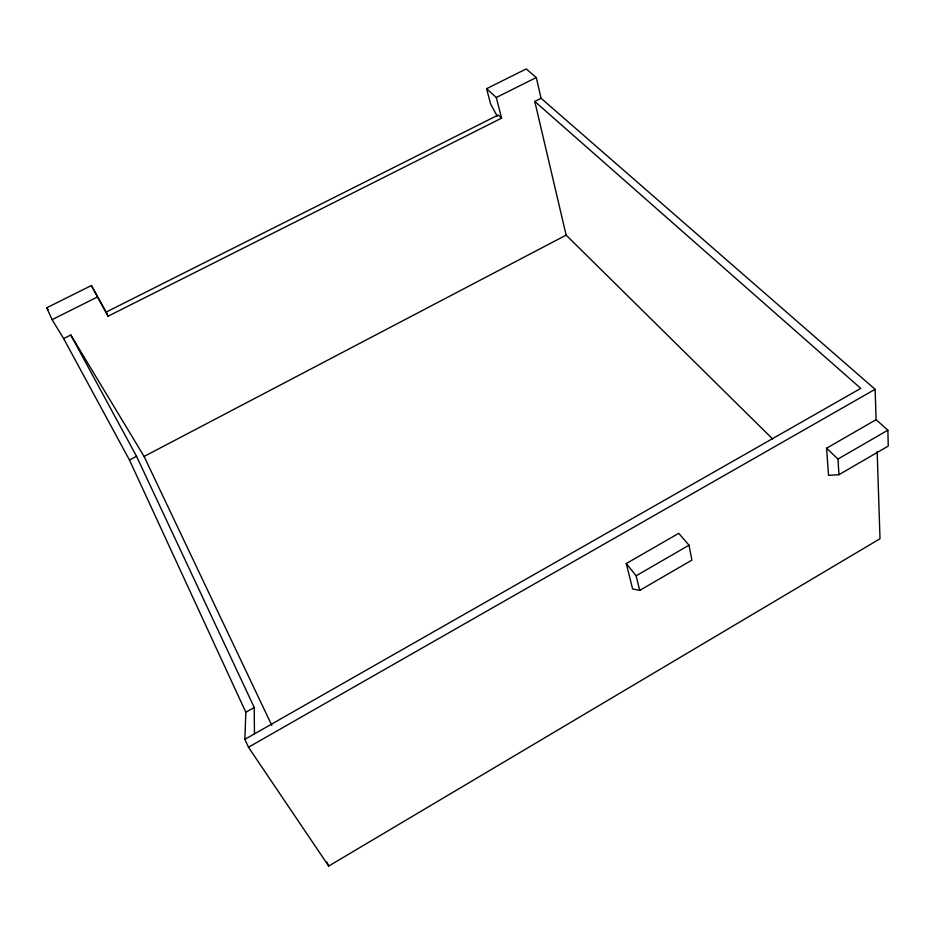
<?xml version="1.0" encoding="UTF-8"?>
<svg xmlns="http://www.w3.org/2000/svg" width="935" height="935" viewBox="0 0 935 935"><rect width="100%" height="100%" fill="white"/><g stroke="black" fill="none" stroke-linecap="round" stroke-linejoin="round"><path stroke-width="1.4" d="M877.159 451.558L880.01 538.735L328.688 866.067L248.476 747.24L244.888 739.328L245.823 712.225L129.462 460.02L63.638 338.575L52.091 319.653L46.75 307.779L91.385 285.549L107.233 314.102M639.692 590.417L691.888 560.1L689.025 545.198L678.752 533.324L626.275 563.536L632.598 588.933L639.692 590.417L636.139 575.785L626.275 563.536M876.107 419.686L826.587 448.204L828.527 475.319L838.964 474.688L888.25 446.077L887.864 430.193L876.107 419.686L875.113 389.311L541.061 98.268L536.281 77.523L526.23 68.933L486.597 88.673L490.594 103.914L497.163 116.115M636.139 575.785L689.025 545.198M838.964 474.688L837.97 459.05L887.864 430.193M244.888 739.328L860.773 388.376L534.785 101.436L541.061 98.268M248.476 747.24L875.113 389.311M245.823 712.225L254.238 707.456L136.545 456.315L70.779 334.987L63.638 338.575M70.779 334.987L144.095 456.455L566.131 235.117L772.579 438.901M129.462 460.02L136.545 456.315M91.385 285.549L108.063 316.217L501.604 118.137L496.298 97.52L486.597 88.673M52.091 319.653L97.182 297.096M496.298 97.52L536.281 77.523M501.604 118.137L498.238 115.005L106.017 312.15L108.063 316.217M826.587 448.204L837.97 459.05M46.75 307.779L48.176 310.116M144.095 456.455L271.828 725.431M326.829 862.105L328.688 866.067M534.785 101.436L566.131 235.117M254.238 707.456L254.449 733.893"/></g></svg>
